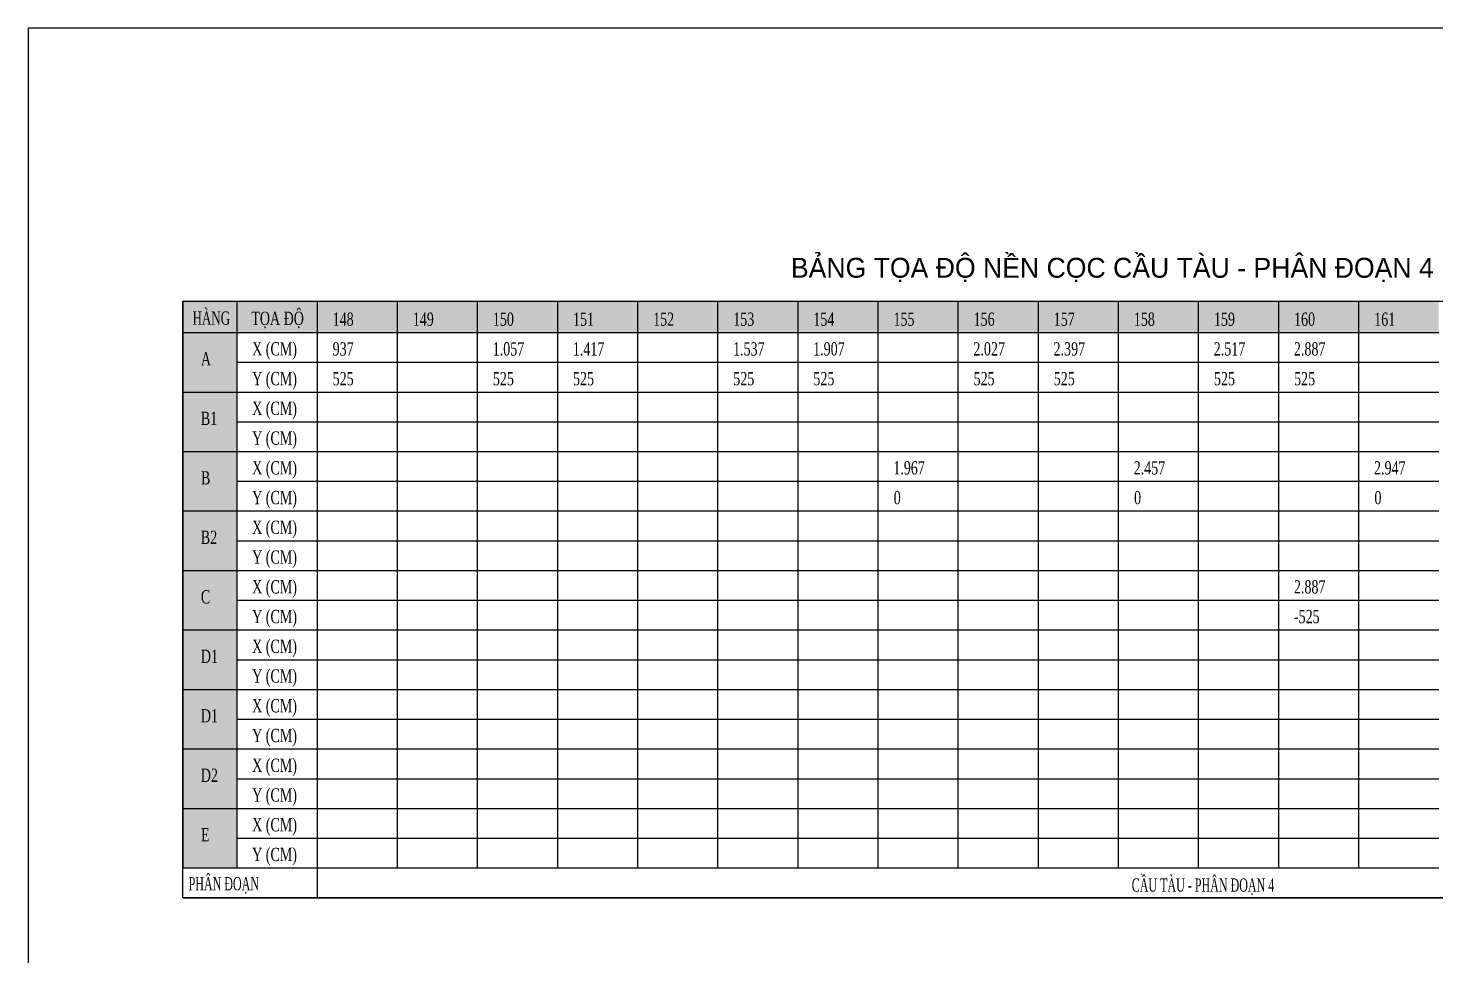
# Model space of a CAD drawing. Extents: x 1061507 to 1179680, y 97445 to 132302.
# Drawn here: x 1074888 to 1083380, y 103045 to 108645 of the extents above; entities that cross this region are included whole.
import ezdxf
from ezdxf.enums import TextEntityAlignment as Align

# ---------------------------------------------------------------- set-up
doc = ezdxf.new("R2010")
doc.units = 0
doc.header["$LTSCALE"] = 200
doc.header["$MEASUREMENT"] = 0
for name, color, linetype in [('BORDER', 2, 'CONTINUOUS'), ('Hatch', 8, 'CONTINUOUS'), ('Text', 6, 'CONTINUOUS')]:
    doc.layers.add(name, color=color, linetype=linetype)
doc.styles.add('CMB-1', font='VHBLACK.TTF', dxfattribs={"width": 0.8})
doc.styles.get("Standard").update_dxf_attribs({"font": 'vntimeh.shx', "width": 0.7})
doc.styles.add('THUONG', font='vntimeh.shx', dxfattribs={"width": 0.7})

msp = doc.modelspace()

# ---------------------------------------------------------------- linework, layer by layer
at = {"layer": 'BORDER'}
msp.add_lwpolyline([(1087263.9, 103396), (1075820.5, 103396), (1075820.5, 106995.7), (1087263.9, 106995.7)], close=True, dxfattribs=at)
msp.add_lwpolyline([(1075820.5, 103396), (1087263.9, 103396)], dxfattribs=at)
at = {"layer": 'Hatch'}
for p, q in [((1075820.5, 106995.7), (1076147.2, 106995.7)), ((1075820.5, 106995.7), (1075820.5, 106807.2)), ((1076147.2, 106995.7), (1076630.6, 106995.7)), ((1076147.2, 106995.7), (1076147.2, 106807.2)), ((1076630.6, 106995.7), (1077113.9, 106995.7)), ((1076630.6, 106995.7), (1076630.6, 106807.2)), ((1077113.9, 106995.7), (1077597.2, 106995.7)), ((1077113.9, 106995.7), (1077113.9, 106807.2)), ((1077597.2, 106995.7), (1078080.6, 106995.7)), ((1077597.2, 106995.7), (1077597.2, 106807.2)), ((1078080.6, 106995.7), (1078563.9, 106995.7)), ((1078080.6, 106995.7), (1078080.6, 106807.2)), ((1078563.9, 106995.7), (1079047.2, 106995.7)), ((1078563.9, 106995.7), (1078563.9, 106807.2)), ((1079047.2, 106995.7), (1079530.6, 106995.7)), ((1079047.2, 106995.7), (1079047.2, 106807.2)), ((1079530.6, 106995.7), (1080013.9, 106995.7)), ((1079530.6, 106995.7), (1079530.6, 106807.2)), ((1080013.9, 106995.7), (1080497.2, 106995.7)), ((1080013.9, 106995.7), (1080013.9, 106807.2)), ((1080497.2, 106995.7), (1080980.6, 106995.7)), ((1080497.2, 106995.7), (1080497.2, 106807.2)), ((1080980.6, 106995.7), (1081463.9, 106995.7)), ((1080980.6, 106995.7), (1080980.6, 106807.2)), ((1081463.9, 106995.7), (1081947.2, 106995.7)), ((1081463.9, 106995.7), (1081463.9, 106807.2)), ((1081947.2, 106995.7), (1082430.5, 106995.7)), ((1081947.2, 106995.7), (1081947.2, 106807.2)), ((1082430.5, 106995.7), (1082913.9, 106995.7)), ((1082430.5, 106995.7), (1082430.5, 106807.2)), ((1082913.9, 106995.7), (1083397.2, 106995.7)), ((1082913.9, 106995.7), (1082913.9, 106807.2)), ((1075820.5, 106807.2), (1076147.2, 106807.2)), ((1075820.5, 106807.2), (1075820.5, 106627.7)), ((1076147.2, 106807.2), (1076630.6, 106807.2)), ((1076147.2, 106807.2), (1076147.2, 106627.7)), ((1076630.6, 106807.2), (1077113.9, 106807.2)), ((1076630.6, 106807.2), (1076630.6, 106627.7)), ((1077113.9, 106807.2), (1077597.2, 106807.2)), ((1077113.9, 106807.2), (1077113.9, 106627.7)), ((1077597.2, 106807.2), (1078080.6, 106807.2)), ((1077597.2, 106807.2), (1077597.2, 106627.7)), ((1078080.6, 106807.2), (1078563.9, 106807.2)), ((1078080.6, 106807.2), (1078080.6, 106627.7)), ((1078563.9, 106807.2), (1079047.2, 106807.2)), ((1078563.9, 106807.2), (1078563.9, 106627.7)), ((1079047.2, 106807.2), (1079530.6, 106807.2)), ((1079047.2, 106807.2), (1079047.2, 106627.7)), ((1079530.6, 106807.2), (1080013.9, 106807.2)), ((1079530.6, 106807.2), (1079530.6, 106627.7)), ((1080013.9, 106807.2), (1080497.2, 106807.2)), ((1080013.9, 106807.2), (1080013.9, 106627.7)), ((1080497.2, 106807.2), (1080980.6, 106807.2)), ((1080497.2, 106807.2), (1080497.2, 106627.7)), ((1080980.6, 106807.2), (1081463.9, 106807.2)), ((1080980.6, 106807.2), (1080980.6, 106627.7)), ((1081463.9, 106807.2), (1081947.2, 106807.2)), ((1081463.9, 106807.2), (1081463.9, 106627.7)), ((1081947.2, 106807.2), (1082430.5, 106807.2)), ((1081947.2, 106807.2), (1081947.2, 106627.7)), ((1082430.5, 106807.2), (1082913.9, 106807.2)), ((1082430.5, 106807.2), (1082430.5, 106627.7)), ((1082913.9, 106807.2), (1083397.2, 106807.2)), ((1082913.9, 106807.2), (1082913.9, 106627.7)), ((1075820.5, 106627.7), (1075820.5, 106448.2)), ((1076147.2, 106627.7), (1076630.6, 106627.7)), ((1076147.2, 106627.7), (1076147.2, 106448.2)), ((1076630.6, 106627.7), (1077113.9, 106627.7)), ((1076630.6, 106627.7), (1076630.6, 106448.2)), ((1077113.9, 106627.7), (1077597.2, 106627.7)), ((1077113.9, 106627.7), (1077113.9, 106448.2)), ((1077597.2, 106627.7), (1078080.6, 106627.7)), ((1077597.2, 106627.7), (1077597.2, 106448.2)), ((1078080.6, 106627.7), (1078563.9, 106627.7)), ((1078080.6, 106627.7), (1078080.6, 106448.2)), ((1078563.9, 106627.7), (1079047.2, 106627.7)), ((1078563.9, 106627.7), (1078563.9, 106448.2)), ((1079047.2, 106627.7), (1079530.6, 106627.7)), ((1079047.2, 106627.7), (1079047.2, 106448.2)), ((1079530.6, 106627.7), (1080013.9, 106627.7)), ((1079530.6, 106627.7), (1079530.6, 106448.2)), ((1080013.9, 106627.7), (1080497.2, 106627.7)), ((1080013.9, 106627.7), (1080013.9, 106448.2)), ((1080497.2, 106627.7), (1080980.6, 106627.7)), ((1080497.2, 106627.7), (1080497.2, 106448.2)), ((1080980.6, 106627.7), (1081463.9, 106627.7)), ((1080980.6, 106627.7), (1080980.6, 106448.2)), ((1081463.9, 106627.7), (1081947.2, 106627.7)), ((1081463.9, 106627.7), (1081463.9, 106448.2)), ((1081947.2, 106627.7), (1082430.5, 106627.7)), ((1081947.2, 106627.7), (1081947.2, 106448.2)), ((1082430.5, 106627.7), (1082913.9, 106627.7)), ((1082430.5, 106627.7), (1082430.5, 106448.2)), ((1082913.9, 106627.7), (1083397.2, 106627.7)), ((1082913.9, 106627.7), (1082913.9, 106448.2)), ((1075820.5, 106448.2), (1076147.2, 106448.2)), ((1075820.5, 106448.2), (1075820.5, 106268.7)), ((1076147.2, 106448.2), (1076630.6, 106448.2)), ((1076147.2, 106448.2), (1076147.2, 106268.7)), ((1076630.6, 106448.2), (1077113.9, 106448.2)), ((1076630.6, 106448.2), (1076630.6, 106268.7)), ((1077113.9, 106448.2), (1077597.2, 106448.2)), ((1077113.9, 106448.2), (1077113.9, 106268.7)), ((1077597.2, 106448.2), (1078080.6, 106448.2)), ((1077597.2, 106448.2), (1077597.2, 106268.7)), ((1078080.6, 106448.2), (1078563.9, 106448.2)), ((1078080.6, 106448.2), (1078080.6, 106268.7)), ((1078563.9, 106448.2), (1079047.2, 106448.2)), ((1078563.9, 106448.2), (1078563.9, 106268.7)), ((1079047.2, 106448.2), (1079530.6, 106448.2)), ((1079047.2, 106448.2), (1079047.2, 106268.7)), ((1079530.6, 106448.2), (1080013.9, 106448.2)), ((1079530.6, 106448.2), (1079530.6, 106268.7)), ((1080013.9, 106448.2), (1080497.2, 106448.2)), ((1080013.9, 106448.2), (1080013.9, 106268.7)), ((1080497.2, 106448.2), (1080980.6, 106448.2)), ((1080497.2, 106448.2), (1080497.2, 106268.7)), ((1080980.6, 106448.2), (1081463.9, 106448.2)), ((1080980.6, 106448.2), (1080980.6, 106268.7)), ((1081463.9, 106448.2), (1081947.2, 106448.2)), ((1081463.9, 106448.2), (1081463.9, 106268.7)), ((1081947.2, 106448.2), (1082430.5, 106448.2)), ((1081947.2, 106448.2), (1081947.2, 106268.7)), ((1082430.5, 106448.2), (1082913.9, 106448.2)), ((1082430.5, 106448.2), (1082430.5, 106268.7)), ((1082913.9, 106448.2), (1083397.2, 106448.2)), ((1082913.9, 106448.2), (1082913.9, 106268.7)), ((1075820.5, 106268.7), (1075820.5, 106089.1)), ((1076147.2, 106268.7), (1076630.6, 106268.7)), ((1076147.2, 106268.7), (1076147.2, 106089.1)), ((1076630.6, 106268.7), (1077113.9, 106268.7)), ((1076630.6, 106268.7), (1076630.6, 106089.1)), ((1077113.9, 106268.7), (1077597.2, 106268.7)), ((1077113.9, 106268.7), (1077113.9, 106089.1)), ((1077597.2, 106268.7), (1078080.6, 106268.7)), ((1077597.2, 106268.7), (1077597.2, 106089.1)), ((1078080.6, 106268.7), (1078563.9, 106268.7)), ((1078080.6, 106268.7), (1078080.6, 106089.1)), ((1078563.9, 106268.7), (1079047.2, 106268.7)), ((1078563.9, 106268.7), (1078563.9, 106089.1)), ((1079047.2, 106268.7), (1079530.6, 106268.7)), ((1079047.2, 106268.7), (1079047.2, 106089.1)), ((1079530.6, 106268.7), (1080013.9, 106268.7)), ((1079530.6, 106268.7), (1079530.6, 106089.1)), ((1080013.9, 106268.7), (1080497.2, 106268.7)), ((1080013.9, 106268.7), (1080013.9, 106089.1)), ((1080497.2, 106268.7), (1080980.6, 106268.7)), ((1080497.2, 106268.7), (1080497.2, 106089.1)), ((1080980.6, 106268.7), (1081463.9, 106268.7)), ((1080980.6, 106268.7), (1080980.6, 106089.1)), ((1081463.9, 106268.7), (1081947.2, 106268.7)), ((1081463.9, 106268.7), (1081463.9, 106089.1)), ((1081947.2, 106268.7), (1082430.5, 106268.7)), ((1081947.2, 106268.7), (1081947.2, 106089.1)), ((1082430.5, 106268.7), (1082913.9, 106268.7)), ((1082430.5, 106268.7), (1082430.5, 106089.1)), ((1082913.9, 106268.7), (1083397.2, 106268.7)), ((1082913.9, 106268.7), (1082913.9, 106089.1)), ((1075820.5, 106089.1), (1076147.2, 106089.1)), ((1075820.5, 106089.1), (1075820.5, 105909.6)), ((1076147.2, 106089.1), (1076630.6, 106089.1)), ((1076147.2, 106089.1), (1076147.2, 105909.6)), ((1076630.6, 106089.1), (1077113.9, 106089.1)), ((1076630.6, 106089.1), (1076630.6, 105909.6)), ((1077113.9, 106089.1), (1077597.2, 106089.1)), ((1077113.9, 106089.1), (1077113.9, 105909.6)), ((1077597.2, 106089.1), (1078080.6, 106089.1)), ((1077597.2, 106089.1), (1077597.2, 105909.6)), ((1078080.6, 106089.1), (1078563.9, 106089.1)), ((1078080.6, 106089.1), (1078080.6, 105909.6)), ((1078563.9, 106089.1), (1079047.2, 106089.1)), ((1078563.9, 106089.1), (1078563.9, 105909.6)), ((1079047.2, 106089.1), (1079530.6, 106089.1)), ((1079047.2, 106089.1), (1079047.2, 105909.6)), ((1079530.6, 106089.1), (1080013.9, 106089.1)), ((1079530.6, 106089.1), (1079530.6, 105909.6)), ((1080013.9, 106089.1), (1080497.2, 106089.1)), ((1080013.9, 106089.1), (1080013.9, 105909.6)), ((1080497.2, 106089.1), (1080980.6, 106089.1)), ((1080497.2, 106089.1), (1080497.2, 105909.6)), ((1080980.6, 106089.1), (1081463.9, 106089.1)), ((1080980.6, 106089.1), (1080980.6, 105909.6)), ((1081463.9, 106089.1), (1081947.2, 106089.1)), ((1081463.9, 106089.1), (1081463.9, 105909.6)), ((1081947.2, 106089.1), (1082430.5, 106089.1)), ((1081947.2, 106089.1), (1081947.2, 105909.6)), ((1082430.5, 106089.1), (1082913.9, 106089.1)), ((1082430.5, 106089.1), (1082430.5, 105909.6)), ((1082913.9, 106089.1), (1083397.2, 106089.1)), ((1082913.9, 106089.1), (1082913.9, 105909.6)), ((1075820.5, 105909.6), (1075820.5, 105730.1)), ((1076147.2, 105909.6), (1076630.6, 105909.6)), ((1076147.2, 105909.6), (1076147.2, 105730.1)), ((1076630.6, 105909.6), (1077113.9, 105909.6)), ((1076630.6, 105909.6), (1076630.6, 105730.1)), ((1077113.9, 105909.6), (1077597.2, 105909.6)), ((1077113.9, 105909.6), (1077113.9, 105730.1)), ((1077597.2, 105909.6), (1078080.6, 105909.6)), ((1077597.2, 105909.6), (1077597.2, 105730.1)), ((1078080.6, 105909.6), (1078563.9, 105909.6)), ((1078080.6, 105909.6), (1078080.6, 105730.1)), ((1078563.9, 105909.6), (1079047.2, 105909.6)), ((1078563.9, 105909.6), (1078563.9, 105730.1)), ((1079047.2, 105909.6), (1079530.6, 105909.6)), ((1079047.2, 105909.6), (1079047.2, 105730.1)), ((1079530.6, 105909.6), (1080013.9, 105909.6)), ((1079530.6, 105909.6), (1079530.6, 105730.1)), ((1080013.9, 105909.6), (1080497.2, 105909.6)), ((1080013.9, 105909.6), (1080013.9, 105730.1)), ((1080497.2, 105909.6), (1080980.6, 105909.6)), ((1080497.2, 105909.6), (1080497.2, 105730.1)), ((1080980.6, 105909.6), (1081463.9, 105909.6)), ((1080980.6, 105909.6), (1080980.6, 105730.1)), ((1081463.9, 105909.6), (1081947.2, 105909.6)), ((1081463.9, 105909.6), (1081463.9, 105730.1)), ((1081947.2, 105909.6), (1082430.5, 105909.6)), ((1081947.2, 105909.6), (1081947.2, 105730.1)), ((1082430.5, 105909.6), (1082913.9, 105909.6)), ((1082430.5, 105909.6), (1082430.5, 105730.1)), ((1082913.9, 105909.6), (1083397.2, 105909.6)), ((1082913.9, 105909.6), (1082913.9, 105730.1)), ((1075820.5, 105730.1), (1076147.2, 105730.1)), ((1075820.5, 105730.1), (1075820.5, 105550.5)), ((1076147.2, 105730.1), (1076630.6, 105730.1)), ((1076147.2, 105730.1), (1076147.2, 105550.5)), ((1076630.6, 105730.1), (1077113.9, 105730.1)), ((1076630.6, 105730.1), (1076630.6, 105550.5)), ((1077113.9, 105730.1), (1077597.2, 105730.1)), ((1077113.9, 105730.1), (1077113.9, 105550.5)), ((1077597.2, 105730.1), (1078080.6, 105730.1)), ((1077597.2, 105730.1), (1077597.2, 105550.5)), ((1078080.6, 105730.1), (1078563.9, 105730.1)), ((1078080.6, 105730.1), (1078080.6, 105550.5)), ((1078563.9, 105730.1), (1079047.2, 105730.1)), ((1078563.9, 105730.1), (1078563.9, 105550.5)), ((1079047.2, 105730.1), (1079530.6, 105730.1)), ((1079047.2, 105730.1), (1079047.2, 105550.5)), ((1079530.6, 105730.1), (1080013.9, 105730.1)), ((1079530.6, 105730.1), (1079530.6, 105550.5)), ((1080013.9, 105730.1), (1080497.2, 105730.1)), ((1080013.9, 105730.1), (1080013.9, 105550.5)), ((1080497.2, 105730.1), (1080980.6, 105730.1)), ((1080497.2, 105730.1), (1080497.2, 105550.5)), ((1080980.6, 105730.1), (1081463.9, 105730.1)), ((1080980.6, 105730.1), (1080980.6, 105550.5)), ((1081463.9, 105730.1), (1081947.2, 105730.1)), ((1081463.9, 105730.1), (1081463.9, 105550.5)), ((1081947.2, 105730.1), (1082430.5, 105730.1)), ((1081947.2, 105730.1), (1081947.2, 105550.5)), ((1082430.5, 105730.1), (1082913.9, 105730.1)), ((1082430.5, 105730.1), (1082430.5, 105550.5)), ((1082913.9, 105730.1), (1083397.2, 105730.1)), ((1082913.9, 105730.1), (1082913.9, 105550.5)), ((1075820.5, 105550.5), (1075820.5, 105371)), ((1076147.2, 105550.5), (1076630.6, 105550.5)), ((1076147.2, 105550.5), (1076147.2, 105371)), ((1076630.6, 105550.5), (1077113.9, 105550.5)), ((1076630.6, 105550.5), (1076630.6, 105371)), ((1077113.9, 105550.5), (1077597.2, 105550.5)), ((1077113.9, 105550.5), (1077113.9, 105371)), ((1077597.2, 105550.5), (1078080.6, 105550.5)), ((1077597.2, 105550.5), (1077597.2, 105371)), ((1078080.6, 105550.5), (1078563.9, 105550.5)), ((1078080.6, 105550.5), (1078080.6, 105371)), ((1078563.9, 105550.5), (1079047.2, 105550.5)), ((1078563.9, 105550.5), (1078563.9, 105371)), ((1079047.2, 105550.5), (1079530.6, 105550.5)), ((1079047.2, 105550.5), (1079047.2, 105371)), ((1079530.6, 105550.5), (1080013.9, 105550.5)), ((1079530.6, 105550.5), (1079530.6, 105371)), ((1080013.9, 105550.5), (1080497.2, 105550.5)), ((1080013.9, 105550.5), (1080013.9, 105371)), ((1080497.2, 105550.5), (1080980.6, 105550.5)), ((1080497.2, 105550.5), (1080497.2, 105371)), ((1080980.6, 105550.5), (1081463.9, 105550.5)), ((1080980.6, 105550.5), (1080980.6, 105371)), ((1081463.9, 105550.5), (1081947.2, 105550.5)), ((1081463.9, 105550.5), (1081463.9, 105371)), ((1081947.2, 105550.5), (1082430.5, 105550.5)), ((1081947.2, 105550.5), (1081947.2, 105371)), ((1082430.5, 105550.5), (1082913.9, 105550.5)), ((1082430.5, 105550.5), (1082430.5, 105371)), ((1082913.9, 105550.5), (1083397.2, 105550.5)), ((1082913.9, 105550.5), (1082913.9, 105371)), ((1075820.5, 105371), (1076147.2, 105371)), ((1075820.5, 105371), (1075820.5, 105191.5)), ((1076147.2, 105371), (1076630.6, 105371)), ((1076147.2, 105371), (1076147.2, 105191.5)), ((1076630.6, 105371), (1077113.9, 105371)), ((1076630.6, 105371), (1076630.6, 105191.5)), ((1077113.9, 105371), (1077597.2, 105371)), ((1077113.9, 105371), (1077113.9, 105191.5)), ((1077597.2, 105371), (1078080.6, 105371)), ((1077597.2, 105371), (1077597.2, 105191.5)), ((1078080.6, 105371), (1078563.9, 105371)), ((1078080.6, 105371), (1078080.6, 105191.5)), ((1078563.9, 105371), (1079047.2, 105371)), ((1078563.9, 105371), (1078563.9, 105191.5)), ((1079047.2, 105371), (1079530.6, 105371)), ((1079047.2, 105371), (1079047.2, 105191.5)), ((1079530.6, 105371), (1080013.9, 105371)), ((1079530.6, 105371), (1079530.6, 105191.5)), ((1080013.9, 105371), (1080497.2, 105371)), ((1080013.9, 105371), (1080013.9, 105191.5)), ((1080497.2, 105371), (1080980.6, 105371)), ((1080497.2, 105371), (1080497.2, 105191.5)), ((1080980.6, 105371), (1081463.9, 105371)), ((1080980.6, 105371), (1080980.6, 105191.5)), ((1081463.9, 105371), (1081947.2, 105371)), ((1081463.9, 105371), (1081463.9, 105191.5)), ((1081947.2, 105371), (1082430.5, 105371)), ((1081947.2, 105371), (1081947.2, 105191.5)), ((1082430.5, 105371), (1082913.9, 105371)), ((1082430.5, 105371), (1082430.5, 105191.5)), ((1082913.9, 105371), (1083397.2, 105371)), ((1082913.9, 105371), (1082913.9, 105191.5)), ((1075820.5, 105191.5), (1075820.5, 105012)), ((1076147.2, 105191.5), (1076630.6, 105191.5)), ((1076147.2, 105191.5), (1076147.2, 105012)), ((1076630.6, 105191.5), (1077113.9, 105191.5)), ((1076630.6, 105191.5), (1076630.6, 105012)), ((1077113.9, 105191.5), (1077597.2, 105191.5)), ((1077113.9, 105191.5), (1077113.9, 105012)), ((1077597.2, 105191.5), (1078080.6, 105191.5)), ((1077597.2, 105191.5), (1077597.2, 105012)), ((1078080.6, 105191.5), (1078563.9, 105191.5)), ((1078080.6, 105191.5), (1078080.6, 105012)), ((1078563.9, 105191.5), (1079047.2, 105191.5)), ((1078563.9, 105191.5), (1078563.9, 105012)), ((1079047.2, 105191.5), (1079530.6, 105191.5)), ((1079047.2, 105191.5), (1079047.2, 105012)), ((1079530.6, 105191.5), (1080013.9, 105191.5)), ((1079530.6, 105191.5), (1079530.6, 105012)), ((1080013.9, 105191.5), (1080497.2, 105191.5)), ((1080013.9, 105191.5), (1080013.9, 105012)), ((1080497.2, 105191.5), (1080980.6, 105191.5)), ((1080497.2, 105191.5), (1080497.2, 105012)), ((1080980.6, 105191.5), (1081463.9, 105191.5)), ((1080980.6, 105191.5), (1080980.6, 105012)), ((1081463.9, 105191.5), (1081947.2, 105191.5)), ((1081463.9, 105191.5), (1081463.9, 105012)), ((1081947.2, 105191.5), (1082430.5, 105191.5)), ((1081947.2, 105191.5), (1081947.2, 105012)), ((1082430.5, 105191.5), (1082913.9, 105191.5)), ((1082430.5, 105191.5), (1082430.5, 105012)), ((1082913.9, 105191.5), (1083397.2, 105191.5)), ((1082913.9, 105191.5), (1082913.9, 105012)), ((1075820.5, 105012), (1076147.2, 105012)), ((1075820.5, 105012), (1075820.5, 104832.4)), ((1076147.2, 105012), (1076630.6, 105012)), ((1076147.2, 105012), (1076147.2, 104832.4)), ((1076630.6, 105012), (1077113.9, 105012)), ((1076630.6, 105012), (1076630.6, 104832.4)), ((1077113.9, 105012), (1077597.2, 105012)), ((1077113.9, 105012), (1077113.9, 104832.4)), ((1077597.2, 105012), (1078080.6, 105012)), ((1077597.2, 105012), (1077597.2, 104832.4)), ((1078080.6, 105012), (1078563.9, 105012)), ((1078080.6, 105012), (1078080.6, 104832.4)), ((1078563.9, 105012), (1079047.2, 105012)), ((1078563.9, 105012), (1078563.9, 104832.4)), ((1079047.2, 105012), (1079530.6, 105012)), ((1079047.2, 105012), (1079047.2, 104832.4)), ((1079530.6, 105012), (1080013.9, 105012)), ((1079530.6, 105012), (1079530.6, 104832.4)), ((1080013.9, 105012), (1080497.2, 105012)), ((1080013.9, 105012), (1080013.9, 104832.4)), ((1080497.2, 105012), (1080980.6, 105012)), ((1080497.2, 105012), (1080497.2, 104832.4)), ((1080980.6, 105012), (1081463.9, 105012)), ((1080980.6, 105012), (1080980.6, 104832.4)), ((1081463.9, 105012), (1081947.2, 105012)), ((1081463.9, 105012), (1081463.9, 104832.4)), ((1081947.2, 105012), (1082430.5, 105012)), ((1081947.2, 105012), (1081947.2, 104832.4)), ((1082430.5, 105012), (1082913.9, 105012)), ((1082430.5, 105012), (1082430.5, 104832.4)), ((1082913.9, 105012), (1083397.2, 105012)), ((1082913.9, 105012), (1082913.9, 104832.4)), ((1075820.5, 104832.4), (1075820.5, 104652.9)), ((1076147.2, 104832.4), (1076630.6, 104832.4)), ((1076147.2, 104832.4), (1076147.2, 104652.9)), ((1076630.6, 104832.4), (1077113.9, 104832.4)), ((1076630.6, 104832.4), (1076630.6, 104652.9)), ((1077113.9, 104832.4), (1077597.2, 104832.4)), ((1077113.9, 104832.4), (1077113.9, 104652.9)), ((1077597.2, 104832.4), (1078080.6, 104832.4)), ((1077597.2, 104832.4), (1077597.2, 104652.9)), ((1078080.6, 104832.4), (1078563.9, 104832.4)), ((1078080.6, 104832.4), (1078080.6, 104652.9)), ((1078563.9, 104832.4), (1079047.2, 104832.4)), ((1078563.9, 104832.4), (1078563.9, 104652.9)), ((1079047.2, 104832.4), (1079530.6, 104832.4)), ((1079047.2, 104832.4), (1079047.2, 104652.9)), ((1079530.6, 104832.4), (1080013.9, 104832.4)), ((1079530.6, 104832.4), (1079530.6, 104652.9)), ((1080013.9, 104832.4), (1080497.2, 104832.4)), ((1080013.9, 104832.4), (1080013.9, 104652.9)), ((1080497.2, 104832.4), (1080980.6, 104832.4)), ((1080497.2, 104832.4), (1080497.2, 104652.9)), ((1080980.6, 104832.4), (1081463.9, 104832.4)), ((1080980.6, 104832.4), (1080980.6, 104652.9)), ((1081463.9, 104832.4), (1081947.2, 104832.4)), ((1081463.9, 104832.4), (1081463.9, 104652.9)), ((1081947.2, 104832.4), (1082430.5, 104832.4)), ((1081947.2, 104832.4), (1081947.2, 104652.9)), ((1082430.5, 104832.4), (1082913.9, 104832.4)), ((1082430.5, 104832.4), (1082430.5, 104652.9)), ((1082913.9, 104832.4), (1083397.2, 104832.4)), ((1082913.9, 104832.4), (1082913.9, 104652.9)), ((1075820.5, 104652.9), (1076147.2, 104652.9)), ((1075820.5, 104652.9), (1075820.5, 104473.4)), ((1076147.2, 104652.9), (1076630.6, 104652.9)), ((1076147.2, 104652.9), (1076147.2, 104473.4)), ((1076630.6, 104652.9), (1077113.9, 104652.9)), ((1076630.6, 104652.9), (1076630.6, 104473.4)), ((1077113.9, 104652.9), (1077597.2, 104652.9)), ((1077113.9, 104652.9), (1077113.9, 104473.4)), ((1077597.2, 104652.9), (1078080.6, 104652.9)), ((1077597.2, 104652.9), (1077597.2, 104473.4)), ((1078080.6, 104652.9), (1078563.9, 104652.9)), ((1078080.6, 104652.9), (1078080.6, 104473.4)), ((1078563.9, 104652.9), (1079047.2, 104652.9)), ((1078563.9, 104652.9), (1078563.9, 104473.4)), ((1079047.2, 104652.9), (1079530.6, 104652.9)), ((1079047.2, 104652.9), (1079047.2, 104473.4)), ((1079530.6, 104652.9), (1080013.9, 104652.9)), ((1079530.6, 104652.9), (1079530.6, 104473.4)), ((1080013.9, 104652.9), (1080497.2, 104652.9)), ((1080013.9, 104652.9), (1080013.9, 104473.4)), ((1080497.2, 104652.9), (1080980.6, 104652.9)), ((1080497.2, 104652.9), (1080497.2, 104473.4)), ((1080980.6, 104652.9), (1081463.9, 104652.9)), ((1080980.6, 104652.9), (1080980.6, 104473.4)), ((1081463.9, 104652.9), (1081947.2, 104652.9)), ((1081463.9, 104652.9), (1081463.9, 104473.4)), ((1081947.2, 104652.9), (1082430.5, 104652.9)), ((1081947.2, 104652.9), (1081947.2, 104473.4)), ((1082430.5, 104652.9), (1082913.9, 104652.9)), ((1082430.5, 104652.9), (1082430.5, 104473.4)), ((1082913.9, 104652.9), (1083397.2, 104652.9)), ((1082913.9, 104652.9), (1082913.9, 104473.4)), ((1075820.5, 104473.4), (1075820.5, 104293.8)), ((1076147.2, 104473.4), (1076630.6, 104473.4)), ((1076147.2, 104473.4), (1076147.2, 104293.8)), ((1076630.6, 104473.4), (1077113.9, 104473.4)), ((1076630.6, 104473.4), (1076630.6, 104293.8)), ((1077113.9, 104473.4), (1077597.2, 104473.4)), ((1077113.9, 104473.4), (1077113.9, 104293.8)), ((1077597.2, 104473.4), (1078080.6, 104473.4)), ((1077597.2, 104473.4), (1077597.2, 104293.8)), ((1078080.6, 104473.4), (1078563.9, 104473.4)), ((1078080.6, 104473.4), (1078080.6, 104293.8)), ((1078563.9, 104473.4), (1079047.2, 104473.4)), ((1078563.9, 104473.4), (1078563.9, 104293.8)), ((1079047.2, 104473.4), (1079530.6, 104473.4)), ((1079047.2, 104473.4), (1079047.2, 104293.8)), ((1079530.6, 104473.4), (1080013.9, 104473.4)), ((1079530.6, 104473.4), (1079530.6, 104293.8)), ((1080013.9, 104473.4), (1080497.2, 104473.4)), ((1080013.9, 104473.4), (1080013.9, 104293.8)), ((1080497.2, 104473.4), (1080980.6, 104473.4)), ((1080497.2, 104473.4), (1080497.2, 104293.8)), ((1080980.6, 104473.4), (1081463.9, 104473.4)), ((1080980.6, 104473.4), (1080980.6, 104293.8)), ((1081463.9, 104473.4), (1081947.2, 104473.4)), ((1081463.9, 104473.4), (1081463.9, 104293.8)), ((1081947.2, 104473.4), (1082430.5, 104473.4)), ((1081947.2, 104473.4), (1081947.2, 104293.8)), ((1082430.5, 104473.4), (1082913.9, 104473.4)), ((1082430.5, 104473.4), (1082430.5, 104293.8)), ((1082913.9, 104473.4), (1083397.2, 104473.4)), ((1082913.9, 104473.4), (1082913.9, 104293.8)), ((1075820.5, 104293.8), (1076147.2, 104293.8)), ((1075820.5, 104293.8), (1075820.5, 104114.3)), ((1076147.2, 104293.8), (1076630.6, 104293.8)), ((1076147.2, 104293.8), (1076147.2, 104114.3)), ((1076630.6, 104293.8), (1077113.9, 104293.8)), ((1076630.6, 104293.8), (1076630.6, 104114.3)), ((1077113.9, 104293.8), (1077597.2, 104293.8)), ((1077113.9, 104293.8), (1077113.9, 104114.3)), ((1077597.2, 104293.8), (1078080.6, 104293.8)), ((1077597.2, 104293.8), (1077597.2, 104114.3)), ((1078080.6, 104293.8), (1078563.9, 104293.8)), ((1078080.6, 104293.8), (1078080.6, 104114.3)), ((1078563.9, 104293.8), (1079047.2, 104293.8)), ((1078563.9, 104293.8), (1078563.9, 104114.3)), ((1079047.2, 104293.8), (1079530.6, 104293.8)), ((1079047.2, 104293.8), (1079047.2, 104114.3)), ((1079530.6, 104293.8), (1080013.9, 104293.8)), ((1079530.6, 104293.8), (1079530.6, 104114.3)), ((1080013.9, 104293.8), (1080497.2, 104293.8)), ((1080013.9, 104293.8), (1080013.9, 104114.3)), ((1080497.2, 104293.8), (1080980.6, 104293.8)), ((1080497.2, 104293.8), (1080497.2, 104114.3)), ((1080980.6, 104293.8), (1081463.9, 104293.8)), ((1080980.6, 104293.8), (1080980.6, 104114.3)), ((1081463.9, 104293.8), (1081947.2, 104293.8)), ((1081463.9, 104293.8), (1081463.9, 104114.3)), ((1081947.2, 104293.8), (1082430.5, 104293.8)), ((1081947.2, 104293.8), (1081947.2, 104114.3)), ((1082430.5, 104293.8), (1082913.9, 104293.8)), ((1082430.5, 104293.8), (1082430.5, 104114.3)), ((1082913.9, 104293.8), (1083397.2, 104293.8)), ((1082913.9, 104293.8), (1082913.9, 104114.3)), ((1075820.5, 104114.3), (1075820.5, 103934.8)), ((1076147.2, 104114.3), (1076630.6, 104114.3)), ((1076147.2, 104114.3), (1076147.2, 103934.8)), ((1076630.6, 104114.3), (1077113.9, 104114.3)), ((1076630.6, 104114.3), (1076630.6, 103934.8)), ((1077113.9, 104114.3), (1077597.2, 104114.3)), ((1077113.9, 104114.3), (1077113.9, 103934.8)), ((1077597.2, 104114.3), (1078080.6, 104114.3)), ((1077597.2, 104114.3), (1077597.2, 103934.8)), ((1078080.6, 104114.3), (1078563.9, 104114.3)), ((1078080.6, 104114.3), (1078080.6, 103934.8)), ((1078563.9, 104114.3), (1079047.2, 104114.3)), ((1078563.9, 104114.3), (1078563.9, 103934.8)), ((1079047.2, 104114.3), (1079530.6, 104114.3)), ((1079047.2, 104114.3), (1079047.2, 103934.8)), ((1079530.6, 104114.3), (1080013.9, 104114.3)), ((1079530.6, 104114.3), (1079530.6, 103934.8)), ((1080013.9, 104114.3), (1080497.2, 104114.3)), ((1080013.9, 104114.3), (1080013.9, 103934.8)), ((1080497.2, 104114.3), (1080980.6, 104114.3)), ((1080497.2, 104114.3), (1080497.2, 103934.8)), ((1080980.6, 104114.3), (1081463.9, 104114.3)), ((1080980.6, 104114.3), (1080980.6, 103934.8)), ((1081463.9, 104114.3), (1081947.2, 104114.3)), ((1081463.9, 104114.3), (1081463.9, 103934.8)), ((1081947.2, 104114.3), (1082430.5, 104114.3)), ((1081947.2, 104114.3), (1081947.2, 103934.8)), ((1082430.5, 104114.3), (1082913.9, 104114.3)), ((1082430.5, 104114.3), (1082430.5, 103934.8)), ((1082913.9, 104114.3), (1083397.2, 104114.3)), ((1082913.9, 104114.3), (1082913.9, 103934.8)), ((1075820.5, 103934.8), (1076147.2, 103934.8)), ((1075820.5, 103934.8), (1075820.5, 103755.2)), ((1076147.2, 103934.8), (1076630.6, 103934.8)), ((1076147.2, 103934.8), (1076147.2, 103755.2)), ((1076630.6, 103934.8), (1077113.9, 103934.8)), ((1076630.6, 103934.8), (1076630.6, 103755.2)), ((1077113.9, 103934.8), (1077597.2, 103934.8)), ((1077113.9, 103934.8), (1077113.9, 103755.2)), ((1077597.2, 103934.8), (1078080.6, 103934.8)), ((1077597.2, 103934.8), (1077597.2, 103755.2)), ((1078080.6, 103934.8), (1078563.9, 103934.8)), ((1078080.6, 103934.8), (1078080.6, 103755.2)), ((1078563.9, 103934.8), (1079047.2, 103934.8)), ((1078563.9, 103934.8), (1078563.9, 103755.2)), ((1079047.2, 103934.8), (1079530.6, 103934.8)), ((1079047.2, 103934.8), (1079047.2, 103755.2)), ((1079530.6, 103934.8), (1080013.9, 103934.8)), ((1079530.6, 103934.8), (1079530.6, 103755.2)), ((1080013.9, 103934.8), (1080497.2, 103934.8)), ((1080013.9, 103934.8), (1080013.9, 103755.2)), ((1080497.2, 103934.8), (1080980.6, 103934.8)), ((1080497.2, 103934.8), (1080497.2, 103755.2)), ((1080980.6, 103934.8), (1081463.9, 103934.8)), ((1080980.6, 103934.8), (1080980.6, 103755.2)), ((1081463.9, 103934.8), (1081947.2, 103934.8)), ((1081463.9, 103934.8), (1081463.9, 103755.2)), ((1081947.2, 103934.8), (1082430.5, 103934.8)), ((1081947.2, 103934.8), (1081947.2, 103755.2)), ((1082430.5, 103934.8), (1082913.9, 103934.8)), ((1082430.5, 103934.8), (1082430.5, 103755.2)), ((1082913.9, 103934.8), (1083397.2, 103934.8)), ((1082913.9, 103934.8), (1082913.9, 103755.2)), ((1075820.5, 103755.2), (1075820.5, 103575.7)), ((1076147.2, 103755.2), (1076630.6, 103755.2)), ((1076147.2, 103755.2), (1076147.2, 103575.7)), ((1076630.6, 103755.2), (1077113.9, 103755.2)), ((1076630.6, 103755.2), (1076630.6, 103396)), ((1077113.9, 103755.2), (1077597.2, 103755.2)), ((1077113.9, 103755.2), (1077113.9, 103575.7)), ((1077597.2, 103755.2), (1078080.6, 103755.2)), ((1077597.2, 103755.2), (1077597.2, 103575.7)), ((1078080.6, 103755.2), (1078563.9, 103755.2)), ((1078080.6, 103755.2), (1078080.6, 103575.7)), ((1078563.9, 103755.2), (1079047.2, 103755.2)), ((1078563.9, 103755.2), (1078563.9, 103575.7)), ((1079047.2, 103755.2), (1079530.6, 103755.2)), ((1079047.2, 103755.2), (1079047.2, 103575.7)), ((1079530.6, 103755.2), (1080013.9, 103755.2)), ((1079530.6, 103755.2), (1079530.6, 103575.7)), ((1080013.9, 103755.2), (1080497.2, 103755.2)), ((1080013.9, 103755.2), (1080013.9, 103575.7)), ((1080497.2, 103755.2), (1080980.6, 103755.2)), ((1080497.2, 103755.2), (1080497.2, 103575.7)), ((1080980.6, 103755.2), (1081463.9, 103755.2)), ((1080980.6, 103755.2), (1080980.6, 103575.7)), ((1081463.9, 103755.2), (1081947.2, 103755.2)), ((1081463.9, 103755.2), (1081463.9, 103575.7)), ((1081947.2, 103755.2), (1082430.5, 103755.2)), ((1081947.2, 103755.2), (1081947.2, 103575.7)), ((1082430.5, 103755.2), (1082913.9, 103755.2)), ((1082430.5, 103755.2), (1082430.5, 103575.7)), ((1082913.9, 103755.2), (1083397.2, 103755.2)), ((1082913.9, 103755.2), (1082913.9, 103575.7)), ((1075820.5, 103575.7), (1076147.2, 103575.7)), ((1076147.2, 103575.7), (1076630.6, 103575.7)), ((1076630.6, 103575.7), (1077113.9, 103575.7)), ((1077113.9, 103575.7), (1077597.2, 103575.7)), ((1077597.2, 103575.7), (1078080.6, 103575.7)), ((1078080.6, 103575.7), (1078563.9, 103575.7)), ((1078563.9, 103575.7), (1079047.2, 103575.7)), ((1079047.2, 103575.7), (1079530.6, 103575.7)), ((1079530.6, 103575.7), (1080013.9, 103575.7)), ((1080013.9, 103575.7), (1080497.2, 103575.7)), ((1080497.2, 103575.7), (1080980.6, 103575.7)), ((1080980.6, 103575.7), (1081463.9, 103575.7)), ((1081463.9, 103575.7), (1081947.2, 103575.7)), ((1081947.2, 103575.7), (1082430.5, 103575.7)), ((1082430.5, 103575.7), (1082913.9, 103575.7)), ((1082913.9, 103575.7), (1083397.2, 103575.7))]:
    msp.add_line(p, q, dxfattribs=at)
at = {"layer": 'Hatch', "color": 9, "true_color": 0xc0c0c0}
for points in [[(1075820.5, 106995.7), (1075820.5, 106807.2), (1076147.2, 106995.7), (1076147.2, 106807.2)], [(1076147.2, 106995.7), (1076147.2, 106807.2), (1076630.6, 106995.7), (1076630.6, 106807.2)], [(1076630.6, 106995.7), (1076630.6, 106807.2), (1077113.9, 106995.7), (1077113.9, 106807.2)], [(1077113.9, 106995.7), (1077113.9, 106807.2), (1077597.2, 106995.7), (1077597.2, 106807.2)], [(1077597.2, 106995.7), (1077597.2, 106807.2), (1078080.6, 106995.7), (1078080.6, 106807.2)], [(1078080.6, 106995.7), (1078080.6, 106807.2), (1078563.9, 106995.7), (1078563.9, 106807.2)], [(1078563.9, 106995.7), (1078563.9, 106807.2), (1079047.2, 106995.7), (1079047.2, 106807.2)], [(1079047.2, 106995.7), (1079047.2, 106807.2), (1079530.6, 106995.7), (1079530.6, 106807.2)], [(1079530.6, 106995.7), (1079530.6, 106807.2), (1080013.9, 106995.7), (1080013.9, 106807.2)], [(1080013.9, 106995.7), (1080013.9, 106807.2), (1080497.2, 106995.7), (1080497.2, 106807.2)], [(1080497.2, 106995.7), (1080497.2, 106807.2), (1080980.6, 106995.7), (1080980.6, 106807.2)], [(1080980.6, 106995.7), (1080980.6, 106807.2), (1081463.9, 106995.7), (1081463.9, 106807.2)], [(1081463.9, 106995.7), (1081463.9, 106807.2), (1081947.2, 106995.7), (1081947.2, 106807.2)], [(1081947.2, 106995.7), (1081947.2, 106807.2), (1082430.5, 106995.7), (1082430.5, 106807.2)], [(1082430.5, 106995.7), (1082430.5, 106807.2), (1082913.9, 106995.7), (1082913.9, 106807.2)], [(1082913.9, 106995.7), (1082913.9, 106807.2), (1083397.2, 106995.7), (1083397.2, 106807.2)], [(1075820.5, 106807.2), (1075820.5, 106448.2), (1076147.2, 106807.2), (1076147.2, 106448.2)], [(1075820.5, 106448.2), (1075820.5, 106089.1), (1076147.2, 106448.2), (1076147.2, 106089.1)], [(1075820.5, 106089.1), (1075820.5, 105730.1), (1076147.2, 106089.1), (1076147.2, 105730.1)], [(1075820.5, 105730.1), (1075820.5, 105371), (1076147.2, 105730.1), (1076147.2, 105371)], [(1075820.5, 105371), (1075820.5, 105012), (1076147.2, 105371), (1076147.2, 105012)], [(1075820.5, 105012), (1075820.5, 104652.9), (1076147.2, 105012), (1076147.2, 104652.9)], [(1075820.5, 104652.9), (1075820.5, 104293.8), (1076147.2, 104652.9), (1076147.2, 104293.8)], [(1075820.5, 104293.8), (1075820.5, 103934.8), (1076147.2, 104293.8), (1076147.2, 103934.8)], [(1075820.5, 103934.8), (1075820.5, 103575.7), (1076147.2, 103934.8), (1076147.2, 103575.7)]]:
    msp.add_solid(points, dxfattribs=at)
at = {"layer": 'Text', "color": 1}
msp.add_lwpolyline([(1074887.8, 97444.7), (1090087.8, 97444.7), (1090087.8, 108644.7), (1074887.8, 108644.7)], close=True, dxfattribs=at)

# ---------------------------------------------------------------- texts
at = {"layer": 'Hatch', "width": 0.7}
for s, p in [('täa ®é', (1076234, 106853.1)), ('148', (1076724.7, 106848)), ('149', (1077208, 106847.9)), ('150', (1077691.3, 106848)), ('151', (1078174.8, 106848)), ('152', (1078658, 106848)), ('153', (1079141.3, 106848)), ('154', (1079624.6, 106848)), ('155', (1080108, 106848)), ('156', (1080591.3, 106848)), ('157', (1081074.7, 106848)), ('158', (1081558, 106848)), ('159', (1082041.3, 106848)), ('160', (1082524.6, 106848)), ('161', (1083008.2, 106848)), ('X (cm)', (1076239.3, 106668.9)), ('937', (1076724.9, 106668.4)), ('1.057', (1077690.3, 106668.6)), ('1.417', (1078173.6, 106668.6)), ('1.537', (1079140.3, 106668.6)), ('1.907', (1079623.6, 106668.6)), ('2.027', (1080590.4, 106668.6)), ('2.397', (1081073.8, 106668.6)), ('2.517', (1082040.4, 106668.6)), ('2.887', (1082523.8, 106668.6)), ('a', (1075930.2, 106608.4)), ('Y (cm)', (1076239.3, 106489.3)), ('525', (1076724.8, 106488.9)), ('525', (1077691.5, 106488.9)), ('525', (1078174.8, 106488.9)), ('525', (1079141.5, 106488.9)), ('525', (1079624.8, 106488.9)), ('525', (1080591.5, 106488.9)), ('525', (1081074.8, 106488.9)), ('525', (1082041.5, 106488.9)), ('525', (1082524.8, 106488.9)), ('B1', (1075929.8, 106249.3)), ('X (cm)', (1076239.3, 106309.8)), ('Y (cm)', (1076239.3, 106130.3)), ('X (cm)', (1076239.3, 105950.7)), ('1.967', (1080106.9, 105950.5)), ('2.457', (1081557.1, 105950.5)), ('2.947', (1083007.1, 105950.5)), ('B', (1075930.3, 105890.2)), ('Y (cm)', (1076239.3, 105771.2)), ('0', (1080109.6, 105770.8)), ('0', (1081559.6, 105770.8)), ('0', (1083009.6, 105770.8)), ('X (cm)', (1076239.3, 105591.7)), ('B2', (1075929.6, 105531.2)), ('Y (cm)', (1076239.3, 105412.2)), ('X (cm)', (1076239.3, 105232.6)), ('2.887', (1082523.8, 105232.4)), ('C', (1075930.1, 105172.1)), ('Y (cm)', (1076239.3, 105053.1)), ('-525', (1082524, 105052.9)), ('D1', (1075929.6, 104813.1)), ('X (cm)', (1076239.3, 104873.6)), ('Y (cm)', (1076239.3, 104694)), ('X (cm)', (1076239.3, 104514.5)), ('D1', (1075929.6, 104454)), ('Y (cm)', (1076239.3, 104335)), ('X (cm)', (1076239.3, 104155.5)), ('D2', (1075929.4, 104094.9)), ('Y (cm)', (1076239.3, 103975.9)), ('X (cm)', (1076239.3, 103796.4)), ('E', (1075930.4, 103735.9)), ('Y (cm)', (1076239.3, 103616.9))]:
    msp.add_text(s, height=80, dxfattribs=at).set_placement(p)
at = {"layer": 'Text', "style": 'CMB-1'}
msp.add_text('B¶ng täa ®é nÒn cäc cÇu tµu - ph©n ®o¹n 4', height=120, dxfattribs=at).set_placement((1081428.4, 107138.1), align=Align.CENTER)
at = {"layer": 'Text', "lineweight": 0, "style": 'THUONG'}
for s, width, p in [('hµng', 0.65, (1075879.4, 106854.5)), ('ph©n ®o¹n', 0.6, (1075855.7, 103440.6)), ('cÇu tµu - ph©n ®o¹n 4', 0.6, (1081545.4, 103432.1))]:
    msp.add_text(s, height=80, dxfattribs=dict(at, width=width)).set_placement(p)

doc.saveas('drawing.dxf')
